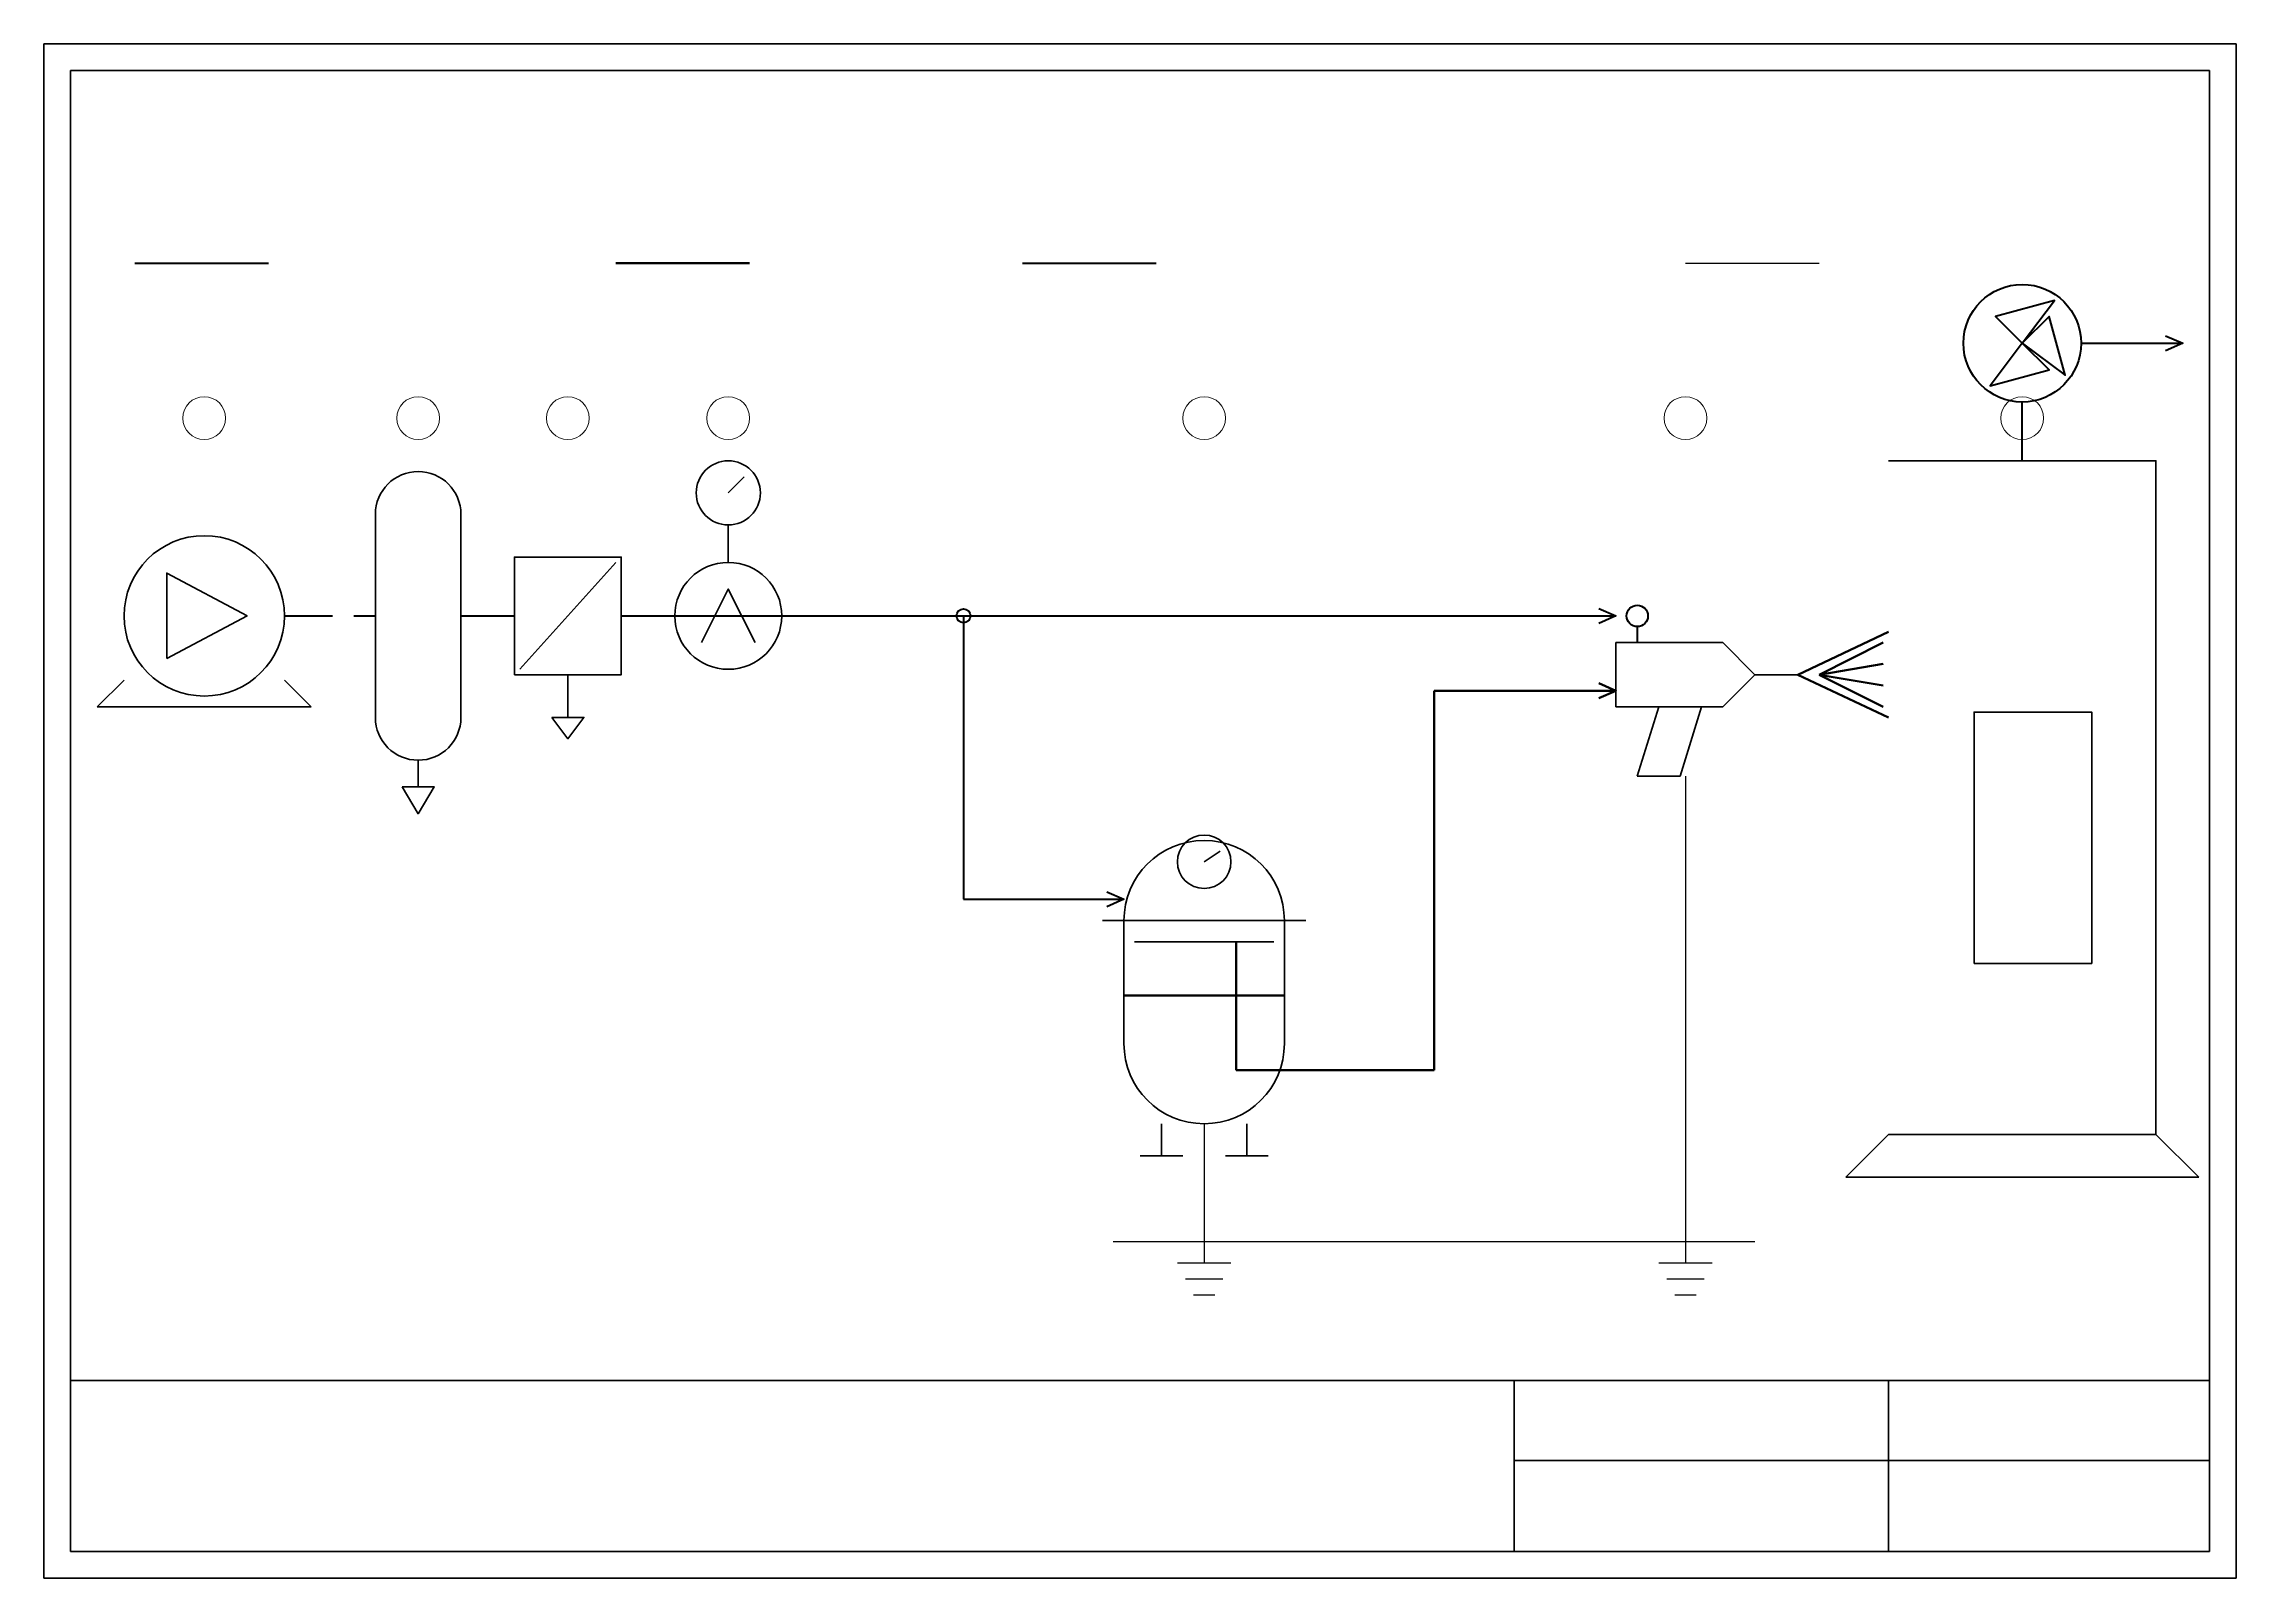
# Model space of a CAD drawing. Header units: millimetres. Extents: x 5 to 415, y 5 to 292.
import ezdxf

# ---------------------------------------------------------------- set-up
doc = ezdxf.new("R2010")
doc.units = ezdxf.units.MM
for name, color, linetype, lineweight in [('AIR', 5, 'Continuous', 40), ('EQUIPMENT', 7, 'Continuous', 35), ('EXHAUST', 3, 'Continuous', 40), ('FRAME', 7, 'Continuous', 35), ('GROUND', 2, 'Continuous', 25), ('PAINT', 1, 'Continuous', 50), ('TEXT', 7, 'Continuous', 18)]:
    doc.layers.add(name, color=color, linetype=linetype, lineweight=lineweight)

msp = doc.modelspace()

# ---------------------------------------------------------------- linework, layer by layer
at = {"layer": 'AIR', "linetype": 'Continuous'}
for p, q in [((22, 251), (47, 251)), ((50, 185), (59, 185)), ((63, 185), (67, 185)), ((83, 185), (93, 185)), ((113, 185), (123, 185)), ((123, 185), (143, 185)), ((143, 185), (158, 185)), ((158, 185), (299, 185)), ((177, 185), (177, 132)), ((303, 183), (303, 180)), ((177, 132), (207, 132))]:
    msp.add_line(p, q, dxfattribs=at)
at = {"layer": 'AIR'}
for points in [[(295.8, 186.4), (299, 185), (295.8, 183.6)], [(203.8, 133.4), (207, 132), (203.8, 130.6)]]:
    msp.add_lwpolyline(points, dxfattribs=at)
for centre, radius in [((177, 185), 1.3), ((303, 185), 2)]:
    msp.add_circle(centre, radius, dxfattribs=at)
at = {"layer": 'EQUIPMENT', "linetype": 'Continuous'}
for p, q in [((133, 208), (136, 211)), ((67, 166), (67, 204)), ((83, 166), (83, 204)), ((133, 195), (133, 202)), ((94, 175), (112, 195)), ((20, 173), (15, 168)), ((50, 173), (55, 168)), ((103, 174), (103, 166)), ((325, 174), (333, 174)), ((15, 168), (55, 168)), ((307, 168), (303, 155)), ((311, 155), (315, 168)), ((75, 158), (75, 153)), ((303, 155), (311, 155)), ((222, 139), (225, 141)), ((203, 128), (241, 128)), ((207, 105), (207, 128)), ((237, 105), (237, 128)), ((209, 124), (235, 124)), ((214, 90), (214, 84)), ((230, 90), (230, 84)), ((350, 88), (342, 80)), ((400, 88), (408, 80)), ((210, 84), (218, 84)), ((226, 84), (234, 84)), ((342, 80), (408, 80))]:
    msp.add_line(p, q, dxfattribs=at)
at = {"layer": 'EQUIPMENT'}
for points in [[(350, 88), (400, 88), (400, 214), (350, 214)], [(128, 180), (133, 190), (138, 180)]]:
    msp.add_lwpolyline(points, dxfattribs=at)
for points in [[(28, 177), (28, 193), (43, 185)], [(93, 174), (113, 174), (113, 196), (93, 196)], [(299, 168), (319, 168), (325, 174), (319, 180), (299, 180)], [(100, 166), (106, 166), (103, 162)], [(366, 120), (388, 120), (388, 167), (366, 167)], [(72, 153), (78, 153), (75, 148)]]:
    msp.add_lwpolyline(points, close=True, dxfattribs=at)
for centre, radius in [((133, 208), 6), ((35, 185), 15), ((133, 185), 10), ((222, 139), 5)]:
    msp.add_circle(centre, radius, dxfattribs=at)
for centre, radius, start, end in [((75, 204), 8, 0, 180), ((75, 166), 8, 180, 360), ((222, 128), 15, 0, 180), ((222, 105), 15, 180, 360)]:
    msp.add_arc(centre, radius, start, end, dxfattribs=at)
at = {"layer": 'EXHAUST', "linetype": 'Continuous'}
for p, q in [((188, 251), (213, 251)), ((386, 236), (405, 236)), ((375, 214), (375, 225))]:
    msp.add_line(p, q, dxfattribs=at)
at = {"layer": 'EXHAUST'}
for points in [[(375, 236), (381, 244), (370, 241)], [(375, 236), (383, 230), (380, 241)], [(375, 236), (369, 228), (380, 231)]]:
    msp.add_lwpolyline(points, close=True, dxfattribs=at)
msp.add_lwpolyline([(401.8, 237.4), (405, 236), (401.8, 234.6)], dxfattribs=at)
msp.add_circle((375, 236), 11, dxfattribs=at)
at = {"layer": 'FRAME', "linetype": 'Continuous'}
for p, q in [((10, 42), (410, 42)), ((280, 10), (280, 42)), ((350, 10), (350, 42)), ((280, 27), (410, 27))]:
    msp.add_line(p, q, dxfattribs=at)
at = {"layer": 'FRAME'}
for points in [[(5, 5), (415, 5), (415, 292), (5, 292)], [(10, 10), (410, 10), (410, 287), (10, 287)]]:
    msp.add_lwpolyline(points, close=True, dxfattribs=at)
at = {"layer": 'GROUND', "linetype": 'Continuous'}
for p, q in [((312, 251), (337, 251)), ((312, 155), (312, 68)), ((222, 90), (222, 68)), ((205, 68), (325, 68)), ((222, 68), (222, 64)), ((312, 68), (312, 64)), ((217, 64), (227, 64)), ((307, 64), (317, 64)), ((218.5, 61), (225.5, 61)), ((220, 58), (224, 58)), ((308.5, 61), (315.5, 61)), ((310, 58), (314, 58))]:
    msp.add_line(p, q, dxfattribs=at)
at = {"layer": 'PAINT', "linetype": 'Continuous'}
for p, q in [((112, 251), (137, 251)), ((333, 174), (350, 182)), ((337, 174), (349, 180)), ((333, 174), (350, 166)), ((337, 174), (349, 176)), ((337, 174), (349, 168)), ((337, 174), (349, 172)), ((265, 100), (265, 171)), ((265, 171), (299, 171)), ((228, 124), (228, 119)), ((228, 119), (228, 100)), ((207, 114), (237, 114)), ((228, 100), (265, 100))]:
    msp.add_line(p, q, dxfattribs=at)
at = {"layer": 'PAINT'}
msp.add_lwpolyline([(295.8, 172.4), (299, 171), (295.8, 169.6)], dxfattribs=at)
at = {"layer": 'TEXT'}
for centre in [(35, 222), (75, 222), (103, 222), (133, 222), (222, 222), (312, 222), (375, 222)]:
    msp.add_circle(centre, 4, dxfattribs=at)

doc.saveas('drawing.dxf')
